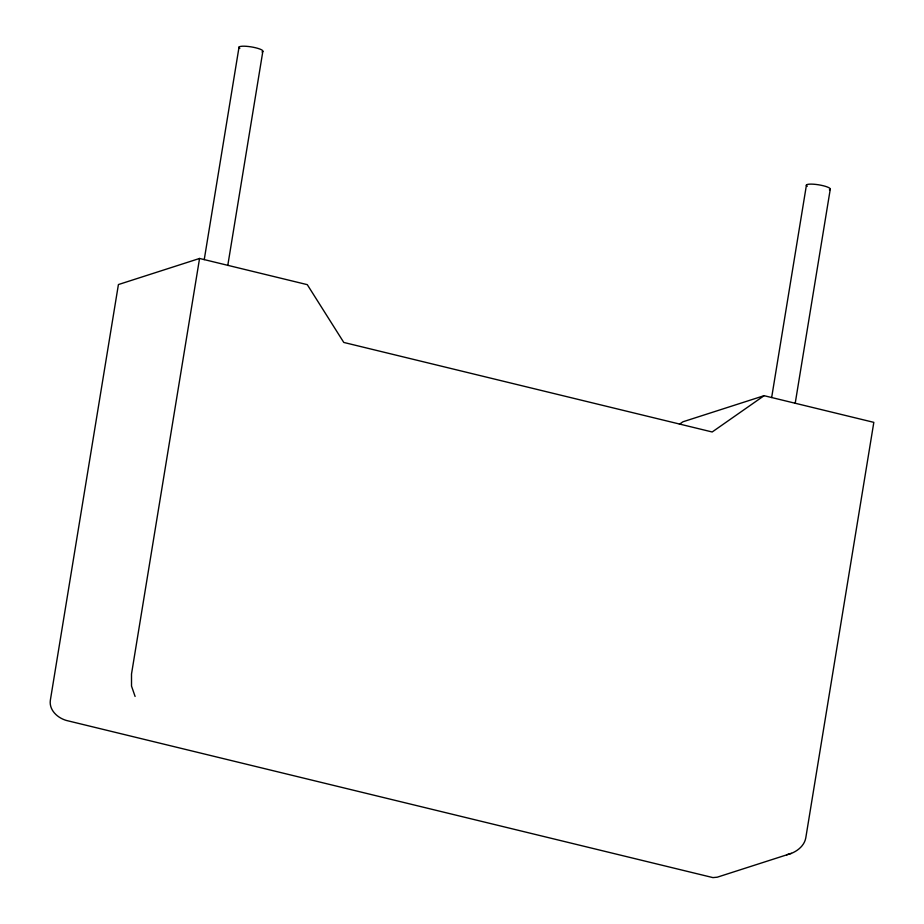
<?xml version="1.0" encoding="UTF-8"?>
<svg xmlns="http://www.w3.org/2000/svg" width="924" height="924" viewBox="0 0 924 924"><rect width="100%" height="100%" fill="white"/><g stroke="black" fill="none" stroke-linecap="round" stroke-linejoin="round"><path stroke-width="1.39" d="M199.561 258.466L118.411 284.557L50.37 700.115C48.729 710.729 58.766 719.022 68.33 720.928L712.935 877.604L717.243 877.199L791.452 853.337C798.117 850.658 804.457 845.298 805.774 837.918L873.827 422.36L764.102 395.691L712.185 431.982L343.786 342.446L307.276 284.65L199.561 258.466L131.508 674.023L131.52 686.093L135.1 696.453M204.239 259.621L239.039 47.078M227.778 265.454L262.82 51.49M771.656 397.539L806.456 184.985M795.194 403.372L830.237 189.397M679.417 424.255L682.952 421.783L764.102 395.691M786.624 854.804L791.452 853.337M807.218 186.359A12.162 2.402 9.3 0 1 818.445 184.777A12.162 2.402 9.3 0 1 829.394 189.882M239.801 48.441A12.162 2.402 9.3 0 1 251.028 46.858A12.162 2.402 9.3 0 1 261.989 51.963"/></g></svg>
